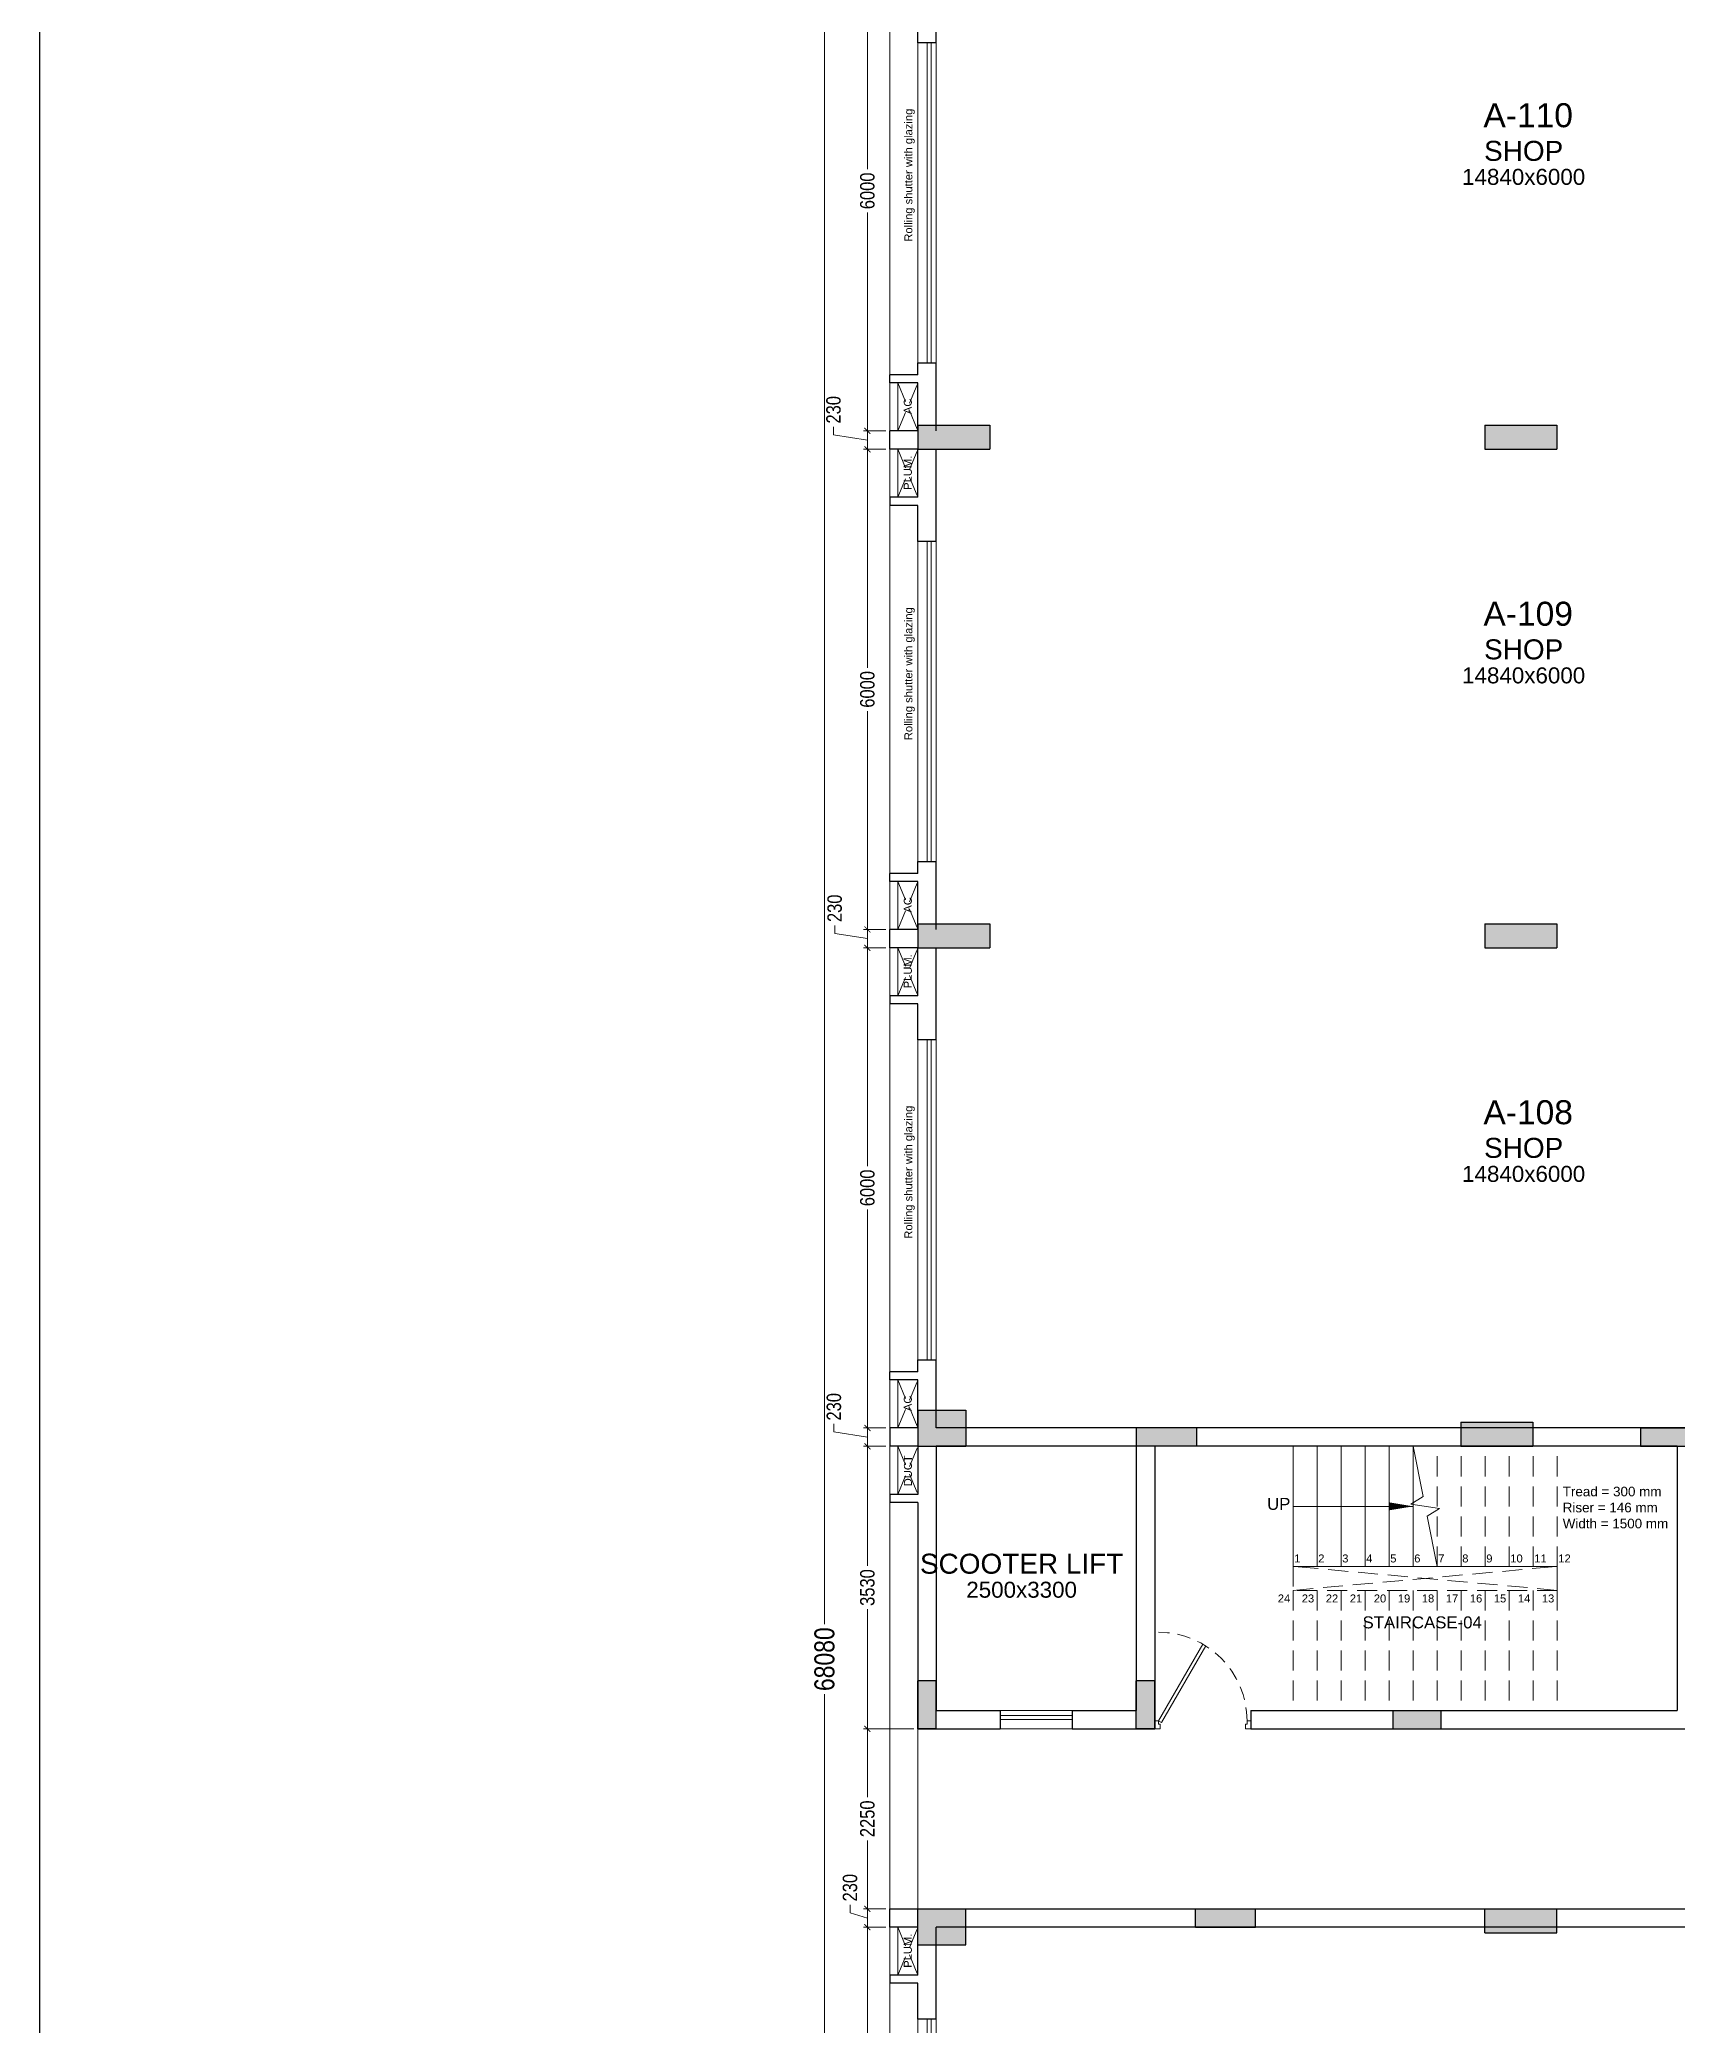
# Model space of a CAD drawing. Header units: metres. Extents: x 9819 to 10514, y 4405 to 4599.
# Drawn here: x 9907.86 to 9928.32, y 4548.1 to 4572.91 of the extents above; entities that cross this region are included whole.
import ezdxf
from ezdxf.enums import TextEntityAlignment as Align

# ---------------------------------------------------------------- set-up
doc = ezdxf.new("R2010")
doc.units = ezdxf.units.M
doc.header["$MEASUREMENT"] = 0
doc.header["$PDMODE"] = 35
doc.header["$PDSIZE"] = 0.3
doc.linetypes.add('DASHED2', pattern=[0.375, 0.25, -0.125])
doc.linetypes.add('HIDDEN', pattern=[0.375, 0.25, -0.125])
doc.layers.add('A_COL. NO', color=4, linetype='Continuous')
doc.layers.add('STRU. COL.', color=1, linetype='Continuous')
for name, color, linetype, lineweight in [('A_COMMENTS', 3, 'Continuous', 0), ('A_DOOR-WIN', 23, 'Continuous', 9), ('A_DOTTED', 8, 'HIDDEN', 0), ('A_EXT DIM', 7, 'Continuous', 5), ('A_LEDGE', 252, 'Continuous', 15), ('A_SHOP NO.', 113, 'Continuous', 5), ('A_SILL 0.09', 9, 'Continuous', 9), ('A_STAIRS', 21, 'Continuous', 9), ('A_TEXT', 7, 'Continuous', 5), ('A_WALL', 7, 'Continuous', 30), ('Doorline', 251, 'DASHED2', 13)]:
    doc.layers.add(name, color=color, linetype=linetype, lineweight=lineweight)
doc.layers.get('A_COL. NO').off()
doc.styles.add('A', font='ARIALN.TTF')
doc.styles.get("Standard").update_dxf_attribs({"font": 'arial.ttf'})
doc.dimstyles.new('DIM IN MM', dxfattribs={"dimtxt": 0.18, "dimasz": 0.075, "dimexe": 0.05, "dimexo": 0.05, "dimgap": 0.05, "dimtad": 0, "dimdec": 0, "dimlfac": 1000, "dimzin": 3, "dimdsep": 46, "dimtxsty": 'A', "dimblk1": 'ARCHTICK', "dimblk2": 'ARCHTICK', "dimsah": 1, "dimcen": 0, "dimclrd": 256, "dimclre": 256, "dimclrt": 256, "dimadec": 0, "dimazin": 0, "dimtfac": 1, "dimtdec": 0, "dimtofl": 0, "dimtmove": 1, "dimatfit": 3, "dimfxl": 1, "dimtolj": 1, "dimtzin": 0, "dimlwd": -1, "dimlwe": -1, "dimarcsym": 0})
doc.dimstyles.new('DIM IN MM LARGE', dxfattribs={"dimtxt": 0.25, "dimasz": 0.1, "dimexe": 0.05, "dimexo": 0.05, "dimgap": 0.05, "dimtad": 0, "dimdec": 0, "dimlfac": 1000, "dimzin": 3, "dimdsep": 46, "dimtxsty": 'A', "dimblk1": 'ARCHTICK', "dimblk2": 'ARCHTICK', "dimsah": 1, "dimcen": 0, "dimclrd": 256, "dimclre": 256, "dimclrt": 256, "dimadec": 0, "dimazin": 0, "dimtfac": 1, "dimtdec": 0, "dimtofl": 0, "dimtmove": 2, "dimatfit": 3, "dimfxl": 1, "dimtolj": 1, "dimtzin": 0, "dimlwd": -1, "dimlwe": -1, "dimarcsym": 0})

# ---------------------------------------------------------------- blocks, each defined once
blk = doc.blocks.new('Typical shops Gr.')
at = {"layer": 'A_DOOR-WIN'}
for p, q in [((30.09499999999862, -1.079999999999018), (30.09500000000226, -5.079999999999018)), ((30.14499999999862, -1.079999999999018), (30.14500000000226, -5.079999999999018)), ((0.4650000000019645, -5.380000000000109), (0.4649999999983265, -1.380000000000109)), ((0.5150000000019646, -5.380000000000109), (0.5149999999983265, -1.380000000000109))]:
    blk.add_line(p, q, dxfattribs=at)
at = {"layer": 'A_DOTTED'}
for p, q in [((0.1000000000003638, -0.8299999999999272), (0.3500000000003638, -0.2299999999995634)), ((0.1000000000003638, -0.2299999999995634), (0.3500000000003638, -0.8299999999999272)), ((30.51000000000022, -0.2299999999995634), (30.26000000000022, -0.8299999999999272)), ((30.51000000000022, -0.8299999999999272), (30.26000006726281, -0.2299999999995634)), ((0.1000000000003638, -6.229999999999563), (0.3500000000003638, -5.6299999999992)), ((0.1000000000003638, -5.6299999999992), (0.3499999327377736, -6.229999999999563)), ((30.51000000000022, -5.6299999999992), (30.26000000000022, -6.229999999999563)), ((30.51000000000022, -6.229999999999563), (30.26000000000022, -5.6299999999992))]:
    blk.add_line(p, q, dxfattribs=at)
at = {"layer": 'A_LEDGE'}
for p, q in [((0, -0.8299999999999272), (0, -0.2299999999995634)), ((0.1000000000003638, -0.8299999999999272), (0.1000000000003638, -0.2299999999995634)), ((30.51000000000022, -0.8299999999999272), (30.51000000000022, -0.2299999999995634)), ((30.61000000000058, -0.8299999999999272), (30.61000000000058, -0.2299999999995634)), ((0, -5.6299999999992), (0, -6.229999999999563)), ((0.1000000000003638, -5.6299999999992), (0.1000000000003638, -6.229999999999563)), ((30.51000000000022, -5.6299999999992), (30.51000000000022, -6.229999999999563)), ((30.61000000000058, -5.6299999999992), (30.61000000000058, -6.229999999999563))]:
    blk.add_line(p, q, dxfattribs=at)
at = {"layer": 'A_SILL 0.09'}
for p, q in [((30.03000000000429, -5.079999999999018), (30.03000000000065, -1.079999999999018)), ((30.26000000000022, -1.079999999999018), (30.26000000000386, -5.079999999999018)), ((0.3500000000003638, -5.380000000000109), (0.3499999999967258, -1.380000000000109)), ((0.5799999999962893, -1.380000000000109), (0.5799999999999272, -5.380000000000109))]:
    blk.add_line(p, q, dxfattribs=at)
at = {"layer": 'A_STAIRS'}
for p, q in [((0, -5.529999999998836), (0, -0.930000000000291)), ((30.61000000000058, -5.529999999998836), (30.61000000000058, -0.930000000000291))]:
    blk.add_line(p, q, dxfattribs=at)
at = {"layer": 'A_WALL'}
for p, q in [((0, -0.2299999999995634), (0, 0)), ((30.61000000000058, 0), (30.61000000000058, -0.2299999999995634)), ((0.3500000000003638, -0.2299999999995634), (0, -0.2299999999995634)), ((0.3500000000021828, -0.8300000000008367), (0.3500000000003638, -0.2299999999995634)), ((0.5799999999981083, -1.380000000000109), (0.5799999999999272, -0.2299999999995634)), ((30.03000000000065, -0.2299999999995634), (30.03000000000065, -1.079999999999018)), ((30.26000000000022, -0.2299999999995634), (30.61000000000058, -0.2299999999995634)), ((30.26000000000022, -0.2299999999995634), (30.26000000000022, -0.8299999999999272)), ((0.3500000000003638, -0.8299999999999272), (0, -0.8299999999999272)), ((0, -0.8299999999999272), (0, -0.930000000000291)), ((0.3500000000003638, -0.930000000000291), (0, -0.930000000000291)), ((0.3500000000003638, -1.380000000001019), (0.3500000000021828, -0.9300000000012005)), ((30.26000000000022, -0.8299999999999272), (30.61000000000058, -0.8299999999999272)), ((30.26000000000022, -0.930000000000291), (30.61000000000058, -0.930000000000291)), ((30.26000000000022, -0.930000000000291), (30.26000000000022, -1.079999999999018)), ((30.61000000000058, -0.8299999999999272), (30.61000000000058, -0.930000000000291)), ((30.26000000000022, -1.079999999999018), (30.03000000000065, -1.079999999999018)), ((0.5799999999981083, -1.380000000000109), (0.3499999999985448, -1.380000000000109)), ((30.03000000000247, -5.079999999999018), (30.03000000000065, -6.229999999999563)), ((30.03000000000247, -5.079999999999018), (30.26000000000204, -5.079999999999018)), ((30.26000000000022, -5.079999999998108), (30.2599999999984, -5.529999999997926)), ((0.3500000000003638, -5.529999999998836), (0.3500000000003638, -5.380000000000109)), ((0.3500000000003638, -5.380000000000109), (0.5799999999999272, -5.380000000000109)), ((0.5799999999999272, -6.229999999999563), (0.5799999999999272, -5.380000000000109)), ((0.3500000000003638, -5.529999999998836), (0, -5.529999999998836)), ((0, -5.6299999999992), (0, -5.529999999998836)), ((0.3500000000003638, -5.6299999999992), (0, -5.6299999999992)), ((0.3500000000003638, -6.229999999999563), (0.3500000000003638, -5.6299999999992)), ((30.26000000000022, -5.529999999998836), (30.61000000000058, -5.529999999998836)), ((30.2599999999984, -5.62999999999829), (30.26000000000022, -6.229999999999563)), ((30.26000000000022, -5.6299999999992), (30.61000000000058, -5.6299999999992)), ((30.61000000000058, -5.6299999999992), (30.61000000000058, -5.529999999998836)), ((0.3500000000003638, -6.229999999999563), (0, -6.229999999999563)), ((30.26000000000022, -6.229999999999563), (30.61000000000058, -6.229999999999563))]:
    blk.add_line(p, q, dxfattribs=at)
at = {"layer": 'A_TEXT'}
for s, p in [('PLUM.', (0.2744808729130455, -0.5230493458975616)), ('AC', (30.4355191270879, -0.531425415357262)), ('Rolling shutter with glazing', (0.2816142194569693, -3.034074505945682)), ('Rolling shutter with glazing', (30.39898605339476, -3.427562601829777)), ('AC', (0.2744808729130455, -5.923049345897198)), ('PLUM.', (30.4338138064868, -5.935586397621591))]:
    blk.add_text(s, height=0.1, rotation=90, dxfattribs=at).set_placement(p, align=Align.CENTER)
for s, height, p in [('SHOP', 0.25, (7.920181948744357, -2.854999999999563)), ('SHOP', 0.25, (22.83720608780095, -2.854999999999563)), ('14840x6000', 0.2, (7.920181948744357, -3.154999999999745)), ('14840x6000', 0.2, (22.82066447797661, -3.154999999999745))]:
    blk.add_text(s, height=height, dxfattribs=at).set_placement(p, align=Align.CENTER)
blk = doc.blocks.new('_ARCHTICK')
at = {"color": 0, "linetype": 'ByBlock', "const_width": 0.15}
blk.add_lwpolyline([(-0.5, -0.5), (0.5, 0.5)], dxfattribs=at)
blk = doc.blocks.new('D-900')
at = {"layer": 'A_DOOR-WIN'}
for points in [[(0.4500000013867975, 0.7938010843499796), (0.03500000000349246, 0.07500000002619345), (0.06271281290537445, 0.05899999997927807), (0.4777128142814036, 0.7778010843030643)], [(0, 0.0749999999825377), (0, 0), (0.05000000000291038, 0), (0.0500000000174623, 0.04299999997601844), (0.03500000001804437, 0.04299999997601844), (0.03500000001804437, 0.0749999999825377)], [(0.9000000000087311, 0.0749999999825377), (0.9000000000087311, 0), (0.8500000000058208, 0), (0.8499999999767169, 0.04299999997601844), (0.8649999999906868, 0.04299999997601844), (0.8649999999906868, 0.0749999999825377)]]:
    blk.add_lwpolyline(points, close=True, dxfattribs=at)
at = {"layer": 'Doorline', "ltscale": 0.5}
blk.add_arc((0.03500000001804437, 0.0749999999825377), 0.8299999999726424, 0, 89.99999999833247, dxfattribs=at)
blk = doc.blocks.new('*D250')
at = {"layer": 'A_EXT DIM', "transparency": 16777216}
for p, q in [((9918.433360298626, 4574.024446157838), (9918.15308908528, 4574.024446157838)), ((9918.203089085278, 4574.024446157838), (9918.203089085278, 4571.295025966841)), ((9918.203089085278, 4568.024446157838), (9918.203089085278, 4570.753866348834)), ((9918.433360298626, 4568.024446157838), (9918.15308908528, 4568.024446157838))]:
    blk.add_line(p, q, dxfattribs=at)
at = {"layer": 'Defpoints', "color": 0, "transparency": 16777216}
for p in [(9918.483360298625, 4574.024446157838), (9918.203089085278, 4568.024446157838), (9918.483360298625, 4568.024446157838)]:
    blk.add_point(p, dxfattribs=at)
at = {"layer": 'A_EXT DIM', "transparency": 16777216, "xscale": 0.075, "yscale": 0.075, "zscale": 0.075}
for p, rotation in [((9918.203089085278, 4574.024446157838), 90), ((9918.203089085278, 4568.024446157838), 270)]:
    blk.add_blockref('_ARCHTICK', p, dxfattribs=dict(at, rotation=rotation))
at = {"layer": 'A_EXT DIM', "transparency": 16777216, "insert": (9918.203089085278, 4571.024446157834), "char_height": 0.18, "attachment_point": 5, "rotation": 90, "style": 'A'}
blk.add_mtext('\\A1;6000', dxfattribs=at)
blk = doc.blocks.new('*D251')
at = {"layer": 'A_EXT DIM', "transparency": 16777216}
for p, q in [((9917.779742766983, 4567.974517099175), (9917.779742766983, 4568.074517099175)), ((9918.203089085282, 4567.909446157838), (9917.779742766983, 4567.974517099175)), ((9918.433360298626, 4568.024446157838), (9918.153089085283, 4568.024446157838)), ((9918.203089085282, 4568.024446157838), (9918.203089085282, 4567.794446157838)), ((9918.433360298626, 4567.794446157838), (9918.153089085283, 4567.794446157838))]:
    blk.add_line(p, q, dxfattribs=at)
at = {"layer": 'Defpoints', "color": 0, "transparency": 16777216}
for p in [(9918.483360298625, 4568.024446157838), (9918.203089085282, 4567.794446157838), (9918.483360298625, 4567.794446157838)]:
    blk.add_point(p, dxfattribs=at)
at = {"layer": 'A_EXT DIM', "transparency": 16777216, "xscale": 0.075, "yscale": 0.075, "zscale": 0.075}
for p, rotation in [((9918.203089085282, 4568.024446157838), 90), ((9918.203089085282, 4567.794446157838), 270)]:
    blk.add_blockref('_ARCHTICK', p, dxfattribs=dict(at, rotation=rotation))
at = {"layer": 'A_EXT DIM', "transparency": 16777216, "insert": (9917.779742766983, 4568.288555298352), "char_height": 0.18, "attachment_point": 5, "rotation": 90, "style": 'A'}
blk.add_mtext('\\A1;230', dxfattribs=at)
blk = doc.blocks.new('*D252')
at = {"layer": 'A_EXT DIM', "transparency": 16777216}
for p, q in [((9918.433360298626, 4567.794446157838), (9918.15308908528, 4567.794446157838)), ((9918.203089085278, 4567.794446157838), (9918.203089085278, 4565.065025966842)), ((9918.203089085278, 4561.794446157838), (9918.203089085278, 4564.523866348834)), ((9918.433360298626, 4561.794446157838), (9918.15308908528, 4561.794446157838))]:
    blk.add_line(p, q, dxfattribs=at)
at = {"layer": 'Defpoints', "color": 0, "transparency": 16777216}
for p in [(9918.483360298625, 4567.794446157838), (9918.203089085278, 4561.794446157838), (9918.483360298625, 4561.794446157838)]:
    blk.add_point(p, dxfattribs=at)
at = {"layer": 'A_EXT DIM', "transparency": 16777216, "xscale": 0.075, "yscale": 0.075, "zscale": 0.075}
for p, rotation in [((9918.203089085278, 4567.794446157838), 90), ((9918.203089085278, 4561.794446157838), 270)]:
    blk.add_blockref('_ARCHTICK', p, dxfattribs=dict(at, rotation=rotation))
at = {"layer": 'A_EXT DIM', "transparency": 16777216, "insert": (9918.203089085278, 4564.794446157834), "char_height": 0.18, "attachment_point": 5, "rotation": 90, "style": 'A'}
blk.add_mtext('\\A1;6000', dxfattribs=at)
blk = doc.blocks.new('*D253')
at = {"layer": 'A_EXT DIM', "transparency": 16777216}
for p, q in [((9917.794328208402, 4561.744517099175), (9917.794328208402, 4561.844517099175)), ((9918.203089085282, 4561.679446157838), (9917.794328208402, 4561.744517099175)), ((9918.433360298626, 4561.794446157838), (9918.153089085283, 4561.794446157838)), ((9918.203089085282, 4561.794446157838), (9918.203089085282, 4561.564446157839)), ((9918.433360298626, 4561.564446157839), (9918.153089085283, 4561.564446157839))]:
    blk.add_line(p, q, dxfattribs=at)
at = {"layer": 'Defpoints', "color": 0, "transparency": 16777216}
for p in [(9918.483360298625, 4561.794446157838), (9918.203089085282, 4561.564446157839), (9918.483360298625, 4561.564446157839)]:
    blk.add_point(p, dxfattribs=at)
at = {"layer": 'A_EXT DIM', "transparency": 16777216, "xscale": 0.075, "yscale": 0.075, "zscale": 0.075}
for p, rotation in [((9918.203089085282, 4561.794446157838), 90), ((9918.203089085282, 4561.564446157839), 270)]:
    blk.add_blockref('_ARCHTICK', p, dxfattribs=dict(at, rotation=rotation))
at = {"layer": 'A_EXT DIM', "transparency": 16777216, "insert": (9917.794328208402, 4562.058555298352), "char_height": 0.18, "attachment_point": 5, "rotation": 90, "style": 'A'}
blk.add_mtext('\\A1;230', dxfattribs=at)
blk = doc.blocks.new('*D254')
at = {"layer": 'A_EXT DIM', "transparency": 16777216}
for p, q in [((9918.433360298626, 4561.564446157839), (9918.15308908528, 4561.564446157839)), ((9918.203089085278, 4561.564446157839), (9918.203089085278, 4558.835025966842)), ((9918.203089085278, 4555.564446157839), (9918.203089085278, 4558.293866348835)), ((9918.433360298626, 4555.564446157839), (9918.15308908528, 4555.564446157839))]:
    blk.add_line(p, q, dxfattribs=at)
at = {"layer": 'Defpoints', "color": 0, "transparency": 16777216}
for p in [(9918.483360298625, 4561.564446157839), (9918.203089085278, 4555.564446157839), (9918.483360298625, 4555.564446157839)]:
    blk.add_point(p, dxfattribs=at)
at = {"layer": 'A_EXT DIM', "transparency": 16777216, "xscale": 0.075, "yscale": 0.075, "zscale": 0.075}
for p, rotation in [((9918.203089085278, 4561.564446157839), 90), ((9918.203089085278, 4555.564446157839), 270)]:
    blk.add_blockref('_ARCHTICK', p, dxfattribs=dict(at, rotation=rotation))
at = {"layer": 'A_EXT DIM', "transparency": 16777216, "insert": (9918.203089085278, 4558.564446157835), "char_height": 0.18, "attachment_point": 5, "rotation": 90, "style": 'A'}
blk.add_mtext('\\A1;6000', dxfattribs=at)
blk = doc.blocks.new('*D255')
at = {"layer": 'A_EXT DIM', "transparency": 16777216}
for p, q in [((9917.785015415147, 4555.514517099175), (9917.785015415147, 4555.614517099176)), ((9918.203089085282, 4555.449446157839), (9917.785015415147, 4555.514517099175)), ((9918.433360298626, 4555.564446157839), (9918.153089085283, 4555.564446157839)), ((9918.203089085282, 4555.564446157839), (9918.203089085282, 4555.334446157839)), ((9918.433360298626, 4555.334446157839), (9918.153089085283, 4555.334446157839))]:
    blk.add_line(p, q, dxfattribs=at)
at = {"layer": 'Defpoints', "color": 0, "transparency": 16777216}
for p in [(9918.483360298625, 4555.564446157839), (9918.203089085282, 4555.334446157839), (9918.483360298625, 4555.334446157839)]:
    blk.add_point(p, dxfattribs=at)
at = {"layer": 'A_EXT DIM', "transparency": 16777216, "xscale": 0.075, "yscale": 0.075, "zscale": 0.075}
for p, rotation in [((9918.203089085282, 4555.564446157839), 90), ((9918.203089085282, 4555.334446157839), 270)]:
    blk.add_blockref('_ARCHTICK', p, dxfattribs=dict(at, rotation=rotation))
at = {"layer": 'A_EXT DIM', "transparency": 16777216, "insert": (9917.785015415147, 4555.828555298353), "char_height": 0.18, "attachment_point": 5, "rotation": 90, "style": 'A'}
blk.add_mtext('\\A1;230', dxfattribs=at)
blk = doc.blocks.new('*D256')
at = {"layer": 'A_EXT DIM', "transparency": 16777216}
for p, q in [((9918.433360298626, 4555.334446157839), (9918.15308908528, 4555.334446157839)), ((9918.203089085278, 4555.334446157839), (9918.203089085278, 4553.839596226052)), ((9918.203089085278, 4551.804446157839), (9918.203089085278, 4553.299296089627)), ((9918.783360298627, 4551.804446157839), (9918.15308908528, 4551.804446157839))]:
    blk.add_line(p, q, dxfattribs=at)
at = {"layer": 'Defpoints', "color": 0, "transparency": 16777216}
for p in [(9918.483360298625, 4555.334446157839), (9918.203089085278, 4551.804446157839), (9918.833360298626, 4551.804446157839)]:
    blk.add_point(p, dxfattribs=at)
at = {"layer": 'A_EXT DIM', "transparency": 16777216, "xscale": 0.075, "yscale": 0.075, "zscale": 0.075}
for p, rotation in [((9918.203089085278, 4555.334446157839), 90), ((9918.203089085278, 4551.804446157839), 270)]:
    blk.add_blockref('_ARCHTICK', p, dxfattribs=dict(at, rotation=rotation))
at = {"layer": 'A_EXT DIM', "transparency": 16777216, "insert": (9918.203089085278, 4553.569446157836), "char_height": 0.18, "attachment_point": 5, "rotation": 90, "style": 'A'}
blk.add_mtext('\\A1;3530', dxfattribs=at)
blk = doc.blocks.new('*D257')
at = {"layer": 'A_EXT DIM', "transparency": 16777216}
for p, q in [((9918.783360298627, 4551.804446157839), (9918.15308908528, 4551.804446157839)), ((9918.203089085278, 4551.804446157839), (9918.203089085278, 4550.950824056881)), ((9918.203089085278, 4549.554446157835), (9918.203089085278, 4550.408068258792)), ((9918.433360298626, 4549.554446157835), (9918.15308908528, 4549.554446157835))]:
    blk.add_line(p, q, dxfattribs=at)
at = {"layer": 'Defpoints', "color": 0, "transparency": 16777216}
for p in [(9918.833360298626, 4551.804446157839), (9918.203089085278, 4549.554446157835), (9918.483360298625, 4549.554446157835)]:
    blk.add_point(p, dxfattribs=at)
at = {"layer": 'A_EXT DIM', "transparency": 16777216, "xscale": 0.075, "yscale": 0.075, "zscale": 0.075}
for p, rotation in [((9918.203089085278, 4551.804446157839), 90), ((9918.203089085278, 4549.554446157835), 270)]:
    blk.add_blockref('_ARCHTICK', p, dxfattribs=dict(at, rotation=rotation))
at = {"layer": 'A_EXT DIM', "transparency": 16777216, "insert": (9918.203089085278, 4550.679446157833), "char_height": 0.18, "attachment_point": 5, "rotation": 90, "style": 'A'}
blk.add_mtext('\\A1;2250', dxfattribs=at)
blk = doc.blocks.new('*D258')
at = {"layer": 'A_EXT DIM', "transparency": 16777216}
for p, q in [((9917.986185947488, 4549.504517099172), (9917.986185947488, 4549.604517099172)), ((9918.203089085278, 4549.439446157835), (9917.986185947488, 4549.504517099172)), ((9918.433360298626, 4549.554446157835), (9918.15308908528, 4549.554446157835)), ((9918.203089085278, 4549.554446157835), (9918.203089085278, 4549.324446157835)), ((9918.433360298626, 4549.324446157835), (9918.15308908528, 4549.324446157835))]:
    blk.add_line(p, q, dxfattribs=at)
at = {"layer": 'Defpoints', "color": 0, "transparency": 16777216}
for p in [(9918.483360298625, 4549.554446157835), (9918.203089085278, 4549.324446157835), (9918.483360298625, 4549.324446157835)]:
    blk.add_point(p, dxfattribs=at)
at = {"layer": 'A_EXT DIM', "transparency": 16777216, "xscale": 0.075, "yscale": 0.075, "zscale": 0.075}
for p, rotation in [((9918.203089085278, 4549.554446157835), 90), ((9918.203089085278, 4549.324446157835), 270)]:
    blk.add_blockref('_ARCHTICK', p, dxfattribs=dict(at, rotation=rotation))
at = {"layer": 'A_EXT DIM', "transparency": 16777216, "insert": (9917.986185947488, 4549.818555298349), "char_height": 0.18, "attachment_point": 5, "rotation": 90, "style": 'A'}
blk.add_mtext('\\A1;230', dxfattribs=at)
blk = doc.blocks.new('*D259')
at = {"layer": 'A_EXT DIM', "transparency": 16777216}
for p, q in [((9918.433360298626, 4549.324446157835), (9918.15308908528, 4549.324446157835)), ((9918.203089085278, 4549.324446157835), (9918.203089085278, 4546.595025966839)), ((9918.203089085278, 4543.324446157835), (9918.203089085278, 4546.053866348831)), ((9918.433360298626, 4543.324446157835), (9918.15308908528, 4543.324446157835))]:
    blk.add_line(p, q, dxfattribs=at)
at = {"layer": 'Defpoints', "color": 0, "transparency": 16777216}
for p in [(9918.483360298625, 4549.324446157835), (9918.203089085278, 4543.324446157835), (9918.483360298625, 4543.324446157835)]:
    blk.add_point(p, dxfattribs=at)
at = {"layer": 'A_EXT DIM', "transparency": 16777216, "xscale": 0.075, "yscale": 0.075, "zscale": 0.075}
for p, rotation in [((9918.203089085278, 4549.324446157835), 90), ((9918.203089085278, 4543.324446157835), 270)]:
    blk.add_blockref('_ARCHTICK', p, dxfattribs=dict(at, rotation=rotation))
at = {"layer": 'A_EXT DIM', "transparency": 16777216, "insert": (9918.203089085278, 4546.324446157832), "char_height": 0.18, "attachment_point": 5, "rotation": 90, "style": 'A'}
blk.add_mtext('\\A1;6000', dxfattribs=at)
blk = doc.blocks.new('*D217')
at = {"layer": 'A_EXT DIM', "transparency": 16777216}
for p, q in [((9918.153089085277, 4586.714446157836), (9917.617087701457, 4586.714446157836)), ((9917.667087701457, 4586.714446157836), (9917.667087701457, 4553.110445475705)), ((9917.667087701457, 4518.634446157831), (9917.667087701457, 4552.238446839962)), ((9918.153089085277, 4518.634446157831), (9917.617087701457, 4518.634446157831))]:
    blk.add_line(p, q, dxfattribs=at)
at = {"layer": 'Defpoints', "color": 0, "transparency": 16777216}
for p in [(9918.203089085277, 4586.714446157836), (9917.667087701457, 4518.634446157831), (9918.203089085277, 4518.634446157831)]:
    blk.add_point(p, dxfattribs=at)
at = {"layer": 'A_EXT DIM', "transparency": 16777216, "xscale": 0.1, "yscale": 0.1, "zscale": 0.1}
for p, rotation in [((9917.667087701457, 4586.714446157836), 90), ((9917.667087701457, 4518.634446157831), 270)]:
    blk.add_blockref('_ARCHTICK', p, dxfattribs=dict(at, rotation=rotation))
at = {"layer": 'A_EXT DIM', "transparency": 16777216, "insert": (9917.667087701457, 4552.67444615783), "char_height": 0.25, "attachment_point": 5, "rotation": 90, "style": 'A'}
blk.add_mtext('\\A1;68080', dxfattribs=at)
blk = doc.blocks.new('col')
at = {"linetype": 'Continuous'}
blk.add_hatch(color=256, dxfattribs=at).paths.add_polyline_path([(0, 0), (1, -2.842170943040401e-14), (1, 1.000000000000028), (0, 0.9999999999999716), (0, 0)])
at = {"linetype": 'Continuous', "lineweight": 25}
for p, q in [((0, 0.9999999999999716), (1, 1.000000000000028)), ((0, 0.9999999999999716), (0, 0)), ((1, 1.000000000000028), (1, -2.842170943040401e-14)), ((0, 0), (1, -2.842170943040401e-14))]:
    blk.add_line(p, q, dxfattribs=at)
blk = doc.blocks.new('WING-A REVISEC COL.')
at = {"layer": 'STRU. COL.', "zscale": 0.23}
for p, xscale, yscale in [((5371.299046445119, -8858.51553015309), 0.9, 0.3), ((5378.384046377622, -8858.515530314522), 0.9, 0.3), ((5371.299046379071, -8864.74553015309), 0.9, 0.3), ((5378.384046377622, -8864.745530314522), 0.9, 0.3), ((5371.299046379071, -8870.975530322601), 0.6, 0.45), ((5378.084046445118, -8870.975530322601), 0.9, 0.3), ((5380.329046445121, -8870.975530322597), 0.75, 0.23)]:
    blk.add_blockref('col', p, dxfattribs=dict(at, xscale=xscale, yscale=yscale))
for p, xscale, yscale, rotation in [((5374.029046445118, -8870.7455303226), 0.23, 0.75, 270), ((5371.299046445119, -8874.505530322602), -0.6, 0.23, 270), ((5374.029046445118, -8874.505530322602), -0.6, 0.23, 270), ((5377.237100435305, -8874.2755303226), -0.6, 0.23, 180), ((5371.299046379071, -8876.755530322604), -0.6, 0.45, 180), ((5374.766546378346, -8876.755530322604), -0.75, 0.23, 180), ((5378.384046377622, -8876.755530330684), -0.9, 0.3, 180)]:
    blk.add_blockref('col', p, dxfattribs=dict(at, xscale=xscale, yscale=yscale, rotation=rotation))

msp = doc.modelspace()

# ---------------------------------------------------------------- linework, layer by layer
msp.add_lwpolyline([(9907.860103562034, 4599.191324230777), (10513.78705017542, 4599.191324230777), (10513.78705017542, 4405.068792565311), (9907.860103562034, 4405.068792565311)], close=True)
at = {"layer": 'A_COMMENTS'}
for points in [[(9918.583360298622, 4568.624446157836), (9918.833360298622, 4568.624446157836), (9918.833360298622, 4568.024445996406), (9918.583360298622, 4568.024445996406)], [(9918.583360298622, 4567.794446157836), (9918.833360298624, 4567.794446157836), (9918.833360298624, 4567.194446157831), (9918.583360298622, 4567.194446157831)], [(9918.583360298622, 4562.394446157837), (9918.833360298622, 4562.394446157837), (9918.833360298622, 4561.794445996406), (9918.583360298622, 4561.794445996406)], [(9918.583360298622, 4561.564446157837), (9918.833360298624, 4561.564446157837), (9918.833360298624, 4560.964446157832), (9918.583360298622, 4560.964446157832)], [(9918.583360298622, 4556.164446157837), (9918.833360298622, 4556.164446157837), (9918.833360298622, 4555.564445996407), (9918.583360298622, 4555.564445996407)], [(9918.583360298622, 4555.334446157837), (9918.833360298622, 4555.334446157837), (9918.833360298622, 4554.734446157837), (9918.583360298622, 4554.734446157837)], [(9918.583360298622, 4549.324446157833), (9918.833360298624, 4549.324446157833), (9918.833360298624, 4548.724446157828), (9918.583360298622, 4548.724446157828)]]:
    msp.add_lwpolyline(points, close=True, dxfattribs=at)
at = {"layer": 'A_DOOR-WIN'}
for p, q in [((9920.763360298623, 4551.9694461578365), (9919.863360298621, 4551.9694461578365)), ((9920.763360298623, 4551.919446157836), (9919.863360298621, 4551.919446157836))]:
    msp.add_line(p, q, dxfattribs=at)
at = {"layer": 'A_DOTTED'}
for p, q in [((9918.583360298622, 4554.734446157837), (9918.833360298622, 4555.334446157837)), ((9918.583360298622, 4555.334446157837), (9918.833360298622, 4554.734446157837)), ((9923.52336029862, 4553.834446157837), (9923.52336029862, 4553.534446157837)), ((9923.52336029862, 4553.534446157837), (9926.823360298624, 4553.834446157837)), ((9926.823360298624, 4553.534446157837), (9923.52336029862, 4553.834446157837))]:
    msp.add_line(p, q, dxfattribs=at)
at = {"layer": 'A_LEDGE'}
for p, q in [((9918.483360298622, 4554.734446157837), (9918.483360298622, 4555.334446157837)), ((9918.583360298622, 4554.734446157837), (9918.583360298622, 4555.334446157837))]:
    msp.add_line(p, q, dxfattribs=at)
at = {"layer": 'A_SILL 0.09'}
for p, q in [((9919.863360298621, 4552.034446157836), (9920.763360298623, 4552.034446157836)), ((9918.833360298622, 4551.804446157837), (9918.833360298622, 4549.554446157833)), ((9920.763360298623, 4551.804446157837), (9919.863360298621, 4551.804446157837))]:
    msp.add_line(p, q, dxfattribs=at)
at = {"layer": 'A_STAIRS'}
for p, q in [((9923.52336029862, 4553.834446157837), (9923.52336029862, 4555.334446157837)), ((9923.823360298622, 4553.834446157837), (9923.823360298622, 4555.334446157837)), ((9924.123360298623, 4553.834446157837), (9924.123360298623, 4555.334446157837)), ((9924.423360298622, 4553.834446157837), (9924.423360298622, 4555.334446157837)), ((9924.723360298622, 4553.834446157837), (9924.723360298622, 4555.334446157837)), ((9925.023360298623, 4553.834446157837), (9925.023360298623, 4555.334446157837)), ((9918.483360298622, 4549.324446157833), (9918.483360298622, 4554.634446157836)), ((9926.823360298622, 4553.834446157837), (9923.52336029862, 4553.834446157837)), ((9926.823360298622, 4553.534446157837), (9926.823360298622, 4553.834446157837))]:
    msp.add_line(p, q, dxfattribs=at)
at = {"layer": 'A_STAIRS', "linetype": 'HIDDEN'}
for p, q in [((9925.323360298624, 4553.834446157837), (9925.323360298624, 4555.334446157837)), ((9925.623360298623, 4553.834446157837), (9925.623360298623, 4555.334446157837)), ((9925.923360298622, 4553.834446157837), (9925.923360298622, 4555.334446157837)), ((9926.223360298623, 4553.834446157837), (9926.223360298623, 4555.334446157837)), ((9926.523360298625, 4553.834446157837), (9926.523360298625, 4555.334446157837)), ((9926.823360298624, 4553.834446157837), (9926.823360298624, 4555.334446157837)), ((9926.823360298622, 4553.534446157837), (9923.52336029862, 4553.534446157837)), ((9923.52336029862, 4553.534446157836), (9923.52336029862, 4552.034446157836)), ((9923.823360298622, 4553.534446157836), (9923.823360298622, 4552.034446157836)), ((9924.123360298623, 4553.534446157836), (9924.123360298623, 4552.034446157836)), ((9924.423360298622, 4553.534446157836), (9924.423360298622, 4552.034446157836)), ((9924.723360298622, 4553.534446157836), (9924.723360298622, 4552.034446157836)), ((9925.023360298623, 4553.534446157836), (9925.023360298623, 4552.034446157836)), ((9925.323360298624, 4553.534446157836), (9925.323360298624, 4552.034446157836)), ((9925.623360298623, 4553.534446157836), (9925.623360298623, 4552.034446157836)), ((9925.923360298622, 4553.534446157836), (9925.923360298622, 4552.034446157836)), ((9926.223360298623, 4553.534446157836), (9926.223360298623, 4552.034446157836)), ((9926.523360298625, 4553.534446157836), (9926.523360298625, 4552.034446157836)), ((9926.823360298624, 4553.534446157836), (9926.823360298624, 4552.034446157836))]:
    msp.add_line(p, q, dxfattribs=at)
at = {"layer": 'A_STAIRS', "linetype": 'Continuous'}
msp.add_lwpolyline([(9925.323360298624, 4553.83444615784), (9925.197874815514, 4554.46187357338), (9925.354000261095, 4554.556836406417), (9924.992720336151, 4554.612055909267), (9925.14884578173, 4554.707018742303), (9925.023360298623, 4555.334446157835)], dxfattribs=at)
at = {"layer": 'A_WALL'}
for p, q in [((9918.483360298622, 4555.564446157837), (9918.483360298622, 4555.334446157837)), ((9948.513360298623, 4555.564446157837), (9919.063360298622, 4555.564446157837)), ((9918.833360298622, 4555.334446157837), (9918.483360298622, 4555.334446157837)), ((9918.833360298622, 4555.334446157837), (9918.833360298622, 4554.734446157837)), ((9921.563360298622, 4555.334446157836), (9919.063360298622, 4555.334446157836)), ((9919.063360298622, 4555.334446157837), (9919.063360298622, 4552.034446157837)), ((9921.563360298622, 4555.334446157837), (9921.563360298622, 4552.034446157837)), ((9928.323360298622, 4555.334446157837), (9921.793360298621, 4555.334446157837)), ((9921.793360298621, 4555.334446157837), (9921.793360298621, 4551.804446157837)), ((9928.323360298622, 4555.334446157837), (9928.323360298622, 4552.034446157837)), ((9918.833360298622, 4554.734446157837), (9918.483360298622, 4554.734446157837)), ((9918.483360298622, 4554.734446157837), (9918.483360298622, 4554.634446157836)), ((9918.833360298622, 4554.634446157836), (9918.483360298622, 4554.634446157836)), ((9918.833360298622, 4554.634446157836), (9918.833360298622, 4551.804446157837)), ((9919.063360298622, 4552.034446157837), (9919.863360298621, 4552.034446157837)), ((9919.863360298621, 4552.034446157836), (9919.863360298621, 4551.804446157837)), ((9920.763360298623, 4552.034446157836), (9921.563360298622, 4552.034446157836)), ((9920.763360298623, 4552.034446157836), (9920.763360298623, 4551.804446157837)), ((9922.993360298622, 4552.034446157837), (9928.323360298622, 4552.034446157837)), ((9922.993360298622, 4552.034446157837), (9922.993360298622, 4551.804446157837)), ((9918.833360298622, 4551.804446157837), (9919.863360298621, 4551.804446157837)), ((9920.763360298623, 4551.804446157837), (9921.793360298621, 4551.804446157837)), ((9922.99336029862, 4551.804446157837), (9930.873360298623, 4551.804446157837)), ((9918.483360298622, 4549.554446157833), (9949.093360298622, 4549.554446157833)), ((9948.513360298623, 4549.324446157833), (9919.063360298622, 4549.324446157833))]:
    msp.add_line(p, q, dxfattribs=at)

# ---------------------------------------------------------------- block references
at = {"layer": 'A_COL. NO'}
msp.add_blockref('WING-A REVISEC COL.', (4547.534313921554, 13426.30997648049), dxfattribs=at)
at = {"layer": 'A_DOOR-WIN', "xscale": 1.333333333270275, "yscale": 1.333333333270275, "zscale": 1.333333333270275}
msp.add_blockref('D-900', (9921.793360298643, 4551.804446157829), dxfattribs=at)
at = {"layer": 'A_WALL'}
for p in [(9918.483360298622, 4574.254446157835), (9918.483360298622, 4568.024446157836), (9918.483360298622, 4561.794446157836), (9918.483360298622, 4549.554446157833)]:
    msp.add_blockref('Typical shops Gr.', p, dxfattribs=at)

# ---------------------------------------------------------------- texts
at = {"layer": 'A_SHOP NO.'}
for s, p in [('A-110', (9926.460164720047, 4571.819843446178)), ('A-109', (9926.460164720047, 4565.589843446179)), ('A-108', (9926.460164720047, 4559.359843446179))]:
    msp.add_text(s, height=0.3, dxfattribs=at).set_placement(p, align=Align.CENTER)
at = {"layer": 'A_STAIRS'}
for s, p in [('1', (9923.536209055279, 4553.883238467001)), ('2', (9923.83620905528, 4553.883238467001)), ('3', (9924.136209055281, 4553.883238467001)), ('4', (9924.43620905528, 4553.883238467001)), ('5', (9924.73620905528, 4553.883238467001)), ('6', (9925.03620905528, 4553.883238467001)), ('7', (9925.336209055282, 4553.883238467001)), ('8', (9925.636209055281, 4553.883238467001)), ('9', (9925.93620905528, 4553.883238467001)), ('10', (9926.236209055282, 4553.883238467001)), ('11', (9926.536209055283, 4553.883238467001)), ('12', (9926.83620905528, 4553.883238467001))]:
    msp.add_text(s, height=0.1, dxfattribs=at).set_placement(p)
for s, p in [('24', (9923.486299089998, 4553.383332133896)), ('23', (9923.786299089998, 4553.383332133896)), ('22', (9924.086299089997, 4553.383332133896)), ('21', (9924.386299089998, 4553.383332133896)), ('20', (9924.686299089999, 4553.383332133896)), ('19', (9924.986299089998, 4553.383332133896)), ('18', (9925.286299089998, 4553.383332133896)), ('17', (9925.586299089999, 4553.383332133897)), ('16', (9925.88629909, 4553.383332133897)), ('15', (9926.186299089999, 4553.383332133897)), ('14', (9926.486299089998, 4553.383332133896)), ('13', (9926.78629909, 4553.383332133896))]:
    msp.add_text(s, height=0.1, dxfattribs=at).set_placement(p, align=Align.RIGHT)
at = {"layer": 'A_TEXT'}
msp.add_text('DUCT', height=0.1, rotation=90, dxfattribs=at).set_placement((9918.75954649213, 4555.028859760942), align=Align.CENTER)
for s, height, p in [('UP', 0.15, (9923.343145097462, 4554.540407789094)), ('SCOOTER LIFT', 0.25, (9920.130262330258, 4553.742473393003)), ('2500x3300', 0.2, (9920.130262330258, 4553.442473393003)), ('STAIRCASE-04', 0.15, (9925.135738382412, 4553.059446157837))]:
    msp.add_text(s, height=height, dxfattribs=at).set_placement(p, align=Align.CENTER)
at = {"layer": 'A_TEXT', "insert": (9927.722708985615, 4554.829717689262), "char_height": 0.12, "width": 1.661732605730322, "attachment_point": 2}
msp.add_mtext('\\pxql;Tread = 300 mm\\PRiser = 146 mm\\PWidth = 1500 mm', dxfattribs=at)

# ---------------------------------------------------------------- dimensions: what is measured, and where the dimension line sits
at = {"layer": 'A_EXT DIM'}
for base, p1, p2, dimstyle, picture, middle in [((9917.667087701457, 4518.634446157831), (9918.203089085273, 4586.714446157835), (9918.203089085273, 4518.634446157829), 'DIM IN MM LARGE', '*D217', (9917.667087701457, 4552.67444615783)), ((9918.203089085278, 4568.024446157838), (9918.483360298622, 4574.024446157836), (9918.483360298622, 4568.024446157836), 'DIM IN MM', '*D250', (9918.203089085278, 4571.024446157834)), ((9918.203089085278, 4561.794446157838), (9918.483360298622, 4567.794446157836), (9918.483360298622, 4561.794446157836), 'DIM IN MM', '*D252', (9918.203089085278, 4564.794446157834)), ((9918.203089085278, 4555.564446157839), (9918.483360298622, 4561.564446157837), (9918.483360298622, 4555.564446157837), 'DIM IN MM', '*D254', (9918.203089085278, 4558.564446157835)), ((9918.203089085278, 4551.804446157839), (9918.483360298622, 4555.334446157837), (9918.833360298622, 4551.804446157837), 'DIM IN MM', '*D256', (9918.203089085278, 4553.569446157836)), ((9918.203089085278, 4549.554446157835), (9918.833360298622, 4551.804446157837), (9918.483360298622, 4549.554446157833), 'DIM IN MM', '*D257', (9918.203089085278, 4550.679446157833)), ((9918.203089085278, 4549.324446157835), (9918.483360298622, 4549.554446157833), (9918.483360298622, 4549.324446157833), 'DIM IN MM', '*D258', (9917.986185947488, 4549.654517099168)), ((9918.203089085278, 4543.324446157835), (9918.483360298622, 4549.324446157833), (9918.483360298622, 4543.324446157833), 'DIM IN MM', '*D259', (9918.203089085278, 4546.324446157832))]:
    dim = msp.add_linear_dim(base=base, p1=p1, p2=p2, angle=90, dimstyle=dimstyle, override={"dimpost": '\\X'}, dxfattribs=at)
    dim.commit()
    dim.dimension.update_dxf_attribs({"geometry": picture, "text_midpoint": middle})
for base, p1, p2, picture, middle in [((9918.203089085282, 4567.794446157838), (9918.483360298622, 4568.024446157836), (9918.483360298622, 4567.794446157836), '*D251', (9917.779742766983, 4568.124517099171)), ((9918.203089085282, 4561.564446157839), (9918.483360298622, 4561.794446157836), (9918.483360298622, 4561.564446157837), '*D253', (9917.794328208402, 4561.894517099171)), ((9918.203089085282, 4555.334446157839), (9918.483360298622, 4555.564446157837), (9918.483360298622, 4555.334446157837), '*D255', (9917.785015415147, 4555.664517099171))]:
    dim = msp.add_linear_dim(base=base, p1=p1, p2=p2, angle=90, dimstyle='DIM IN MM', override={"dimpost": '\\X'}, dxfattribs=at)
    dim.commit()
    dim.dimension.update_dxf_attribs({"geometry": picture, "text_midpoint": middle, "dimtype": 128})

# ---------------------------------------------------------------- leaders
at = {"layer": 'A_STAIRS'}
msp.add_leader([(9925.023360298623, 4554.584446157837), (9923.52336029862, 4554.584446157837)], dimstyle='DIM IN MM', override={"dimasz": 0.3, "dimgap": 0.05, "dimtad": 0}, dxfattribs=at)

doc.saveas('drawing.dxf')
